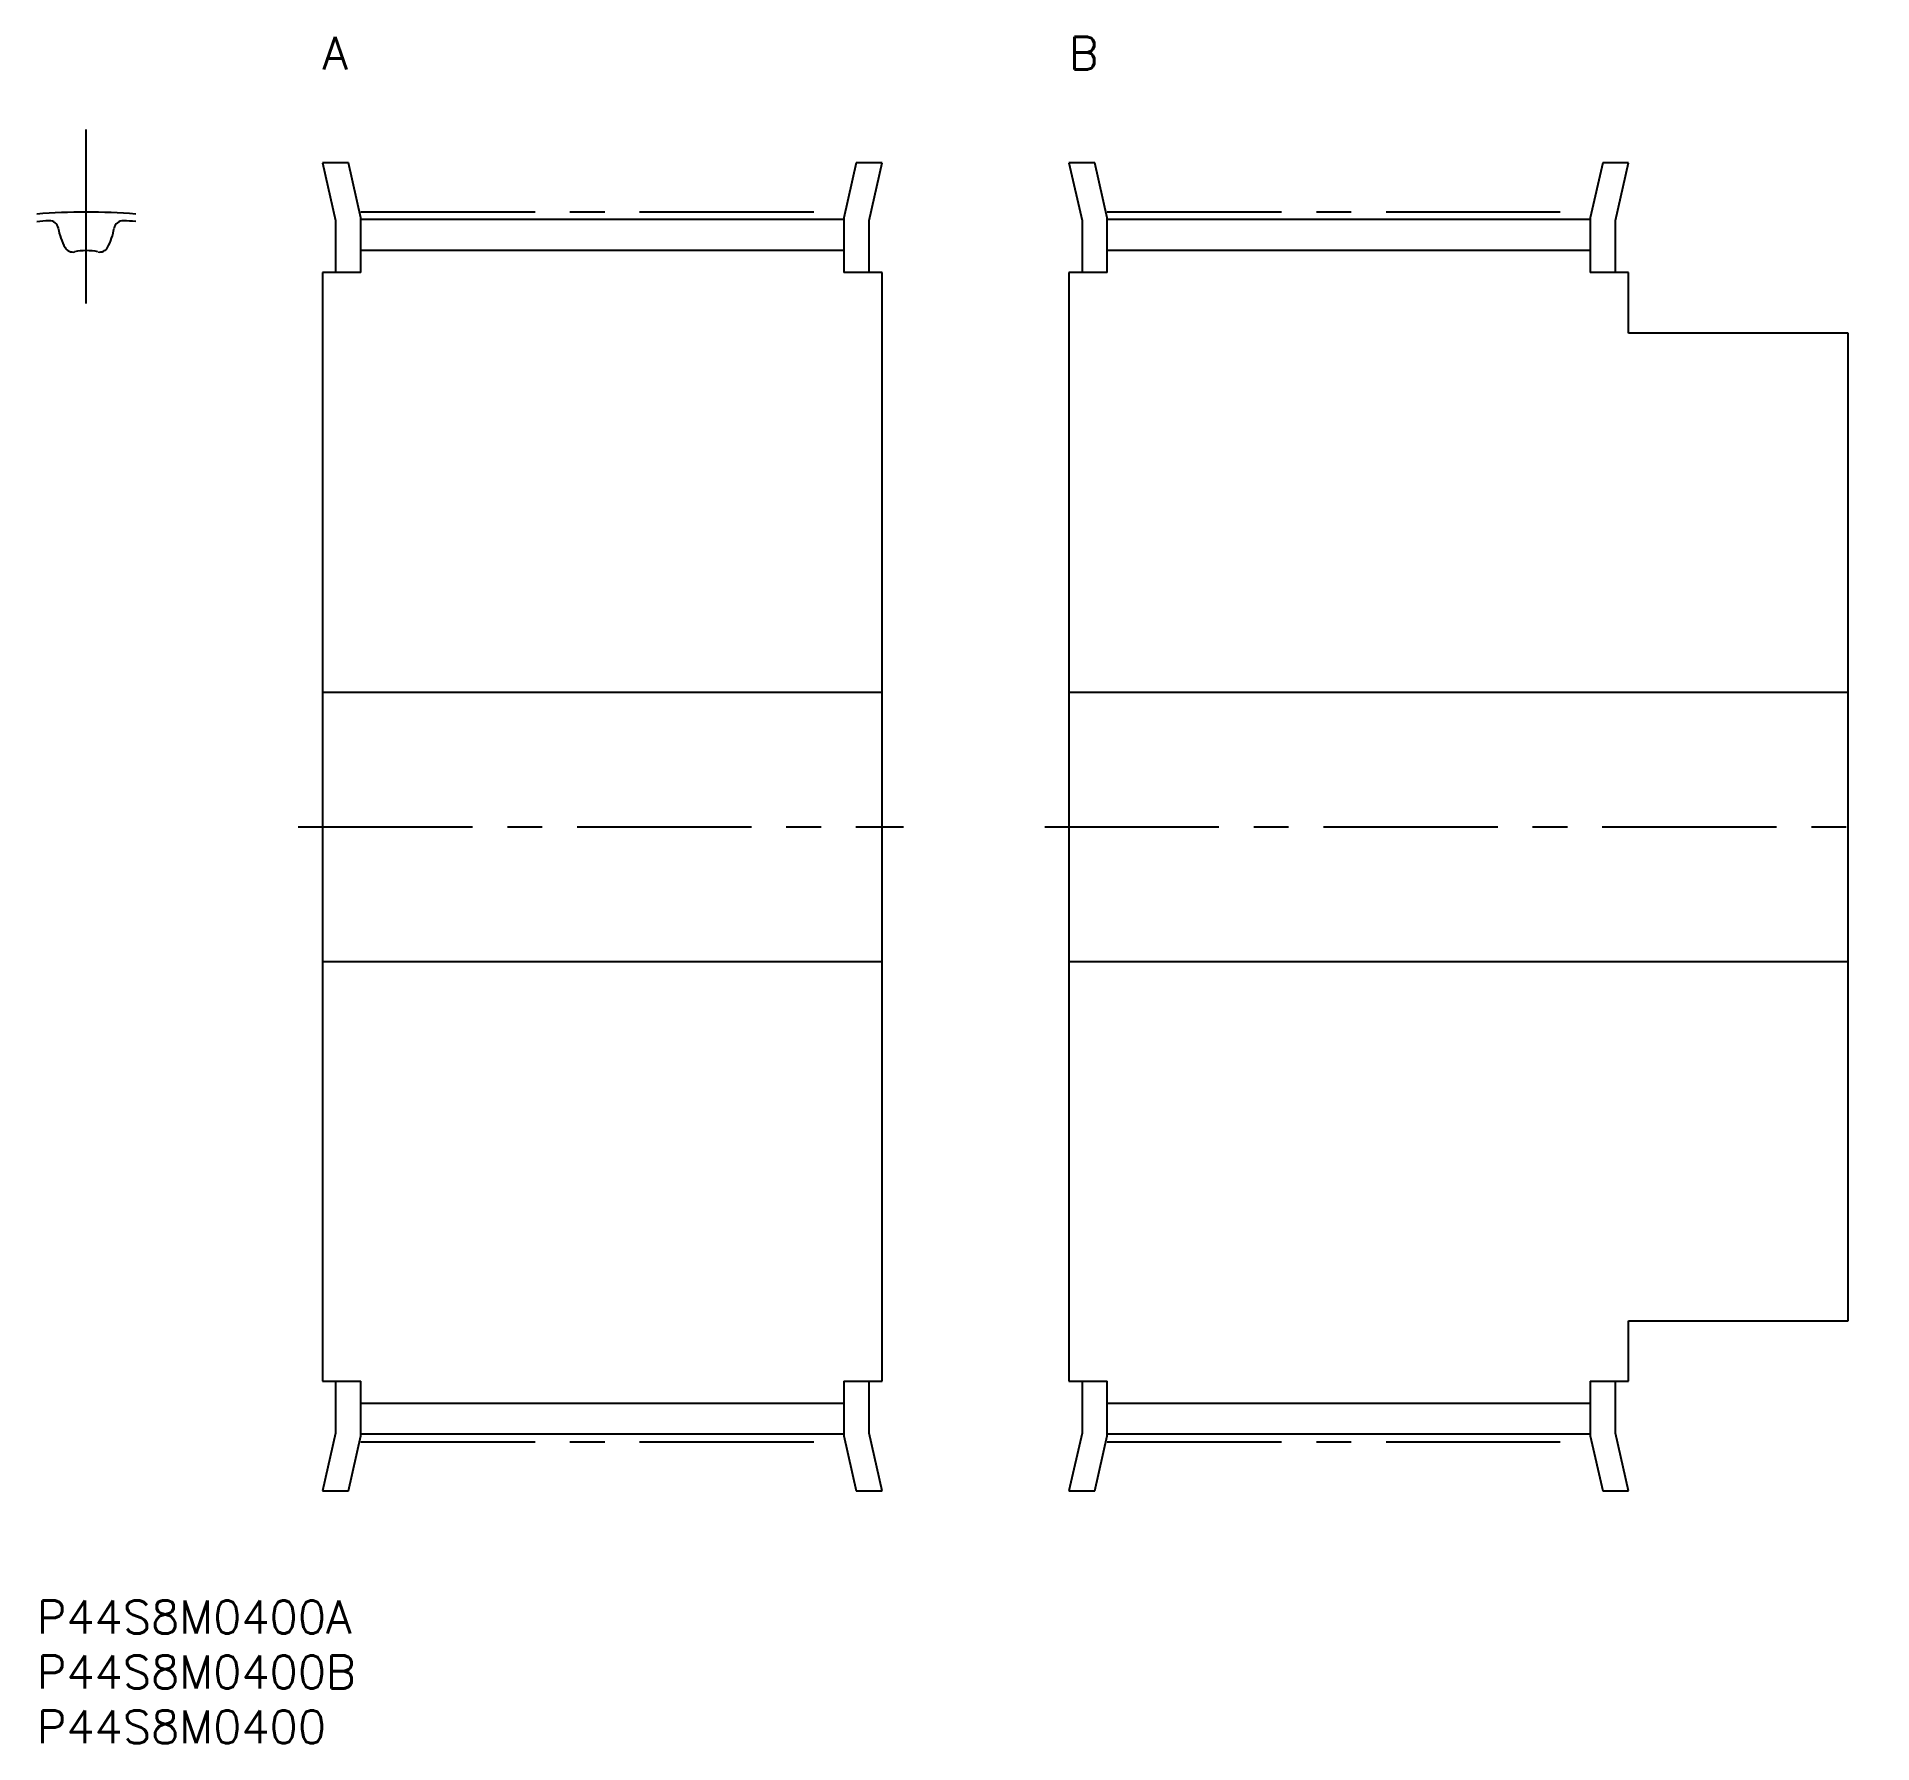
# Model space of a CAD drawing. Extents: x 0 to 167, y -13 to 142.
import ezdxf

# ---------------------------------------------------------------- set-up
doc = ezdxf.new("R2010")
doc.units = 0
doc.header["$LTSCALE"] = 0.5
doc.linetypes.add('CENTER', pattern=[50.8, 31.75, -6.35, 6.35, -6.35])
for name, color, linetype in [('MSM_CENTER', 1, 'CENTER'), ('MSM_CONTINUOUS', 7, 'CONTINUOUS'), ('MSM_PART_NUMBER', 7, 'CONTINUOUS')]:
    doc.layers.add(name, color=color, linetype=linetype)
doc.styles.get("Standard").update_dxf_attribs({"font": 'txt.shx', "height": 3, "bigfont": 'bigfont.shx'})

# ---------------------------------------------------------------- blocks, each defined once
blk = doc.blocks.new('*U31')
at = {"layer": 'MSM_PART_NUMBER'}
blk.add_text('P44S8M0400A', height=3, dxfattribs=at).set_placement((0, -3))
blk = doc.blocks.new('*U32')
at = {"layer": 'MSM_PART_NUMBER'}
blk.add_text('P44S8M0400B', height=3, dxfattribs=at).set_placement((0, -8))
blk = doc.blocks.new('*U33')
at = {"layer": 'MSM_PART_NUMBER'}
blk.add_text('P44S8M0400', height=3, dxfattribs=at).set_placement((0, -13))
blk = doc.blocks.new('*U34')
at = {"layer": 'MSM_PART_NUMBER'}
blk.add_text('A', height=3, dxfattribs=at).set_placement((26.03, 139.5))
blk = doc.blocks.new('*U35')
at = {"layer": 'MSM_PART_NUMBER'}
blk.add_text('B', height=3, dxfattribs=at).set_placement((94.03, 139.5))

msp = doc.modelspace()

# ---------------------------------------------------------------- linework, layer by layer
at = {"layer": 'MSM_CENTER'}
for p, q in [((4.51, 118.2), (4.51, 134.03)), ((29.53, 126.53), (73.53, 126.53)), ((97.53, 126.53), (141.53, 126.53)), ((23.83, 70.5), (78.98, 70.5)), ((91.83, 70.5), (167.23, 70.5)), ((29.53, 14.47), (73.53, 14.47)), ((97.53, 14.47), (141.53, 14.47))]:
    msp.add_line(p, q, dxfattribs=at)
msp.add_arc((4.51, 70.5), 56.02, 85.3786, 94.6214, dxfattribs=at)
at = {"layer": 'MSM_CONTINUOUS'}
for p, q in [((28.39, 131), (26.03, 131)), ((26.03, 131), (27.23, 125.74)), ((29.53, 126), (28.39, 131)), ((74.67, 131), (73.53, 126)), ((77.03, 131), (74.67, 131)), ((75.83, 125.74), (77.03, 131)), ((96.39, 131), (94.03, 131)), ((94.03, 131), (95.23, 125.74)), ((97.53, 126), (96.39, 131)), ((142.67, 131), (141.53, 126)), ((145.03, 131), (142.67, 131)), ((143.83, 125.74), (145.03, 131)), ((27.23, 125.74), (27.23, 121)), ((29.53, 121), (29.53, 126)), ((73.53, 125.83), (29.53, 125.83)), ((73.53, 126), (73.53, 121)), ((75.83, 121), (75.83, 125.74)), ((95.23, 125.74), (95.23, 121)), ((97.53, 121), (97.53, 126)), ((141.53, 125.83), (97.53, 125.83)), ((141.53, 126), (141.53, 121)), ((143.83, 121), (143.83, 125.74)), ((73.53, 123.01), (29.53, 123.01)), ((141.53, 123.01), (97.53, 123.01)), ((26.03, 121), (26.03, 20)), ((29.53, 121), (26.03, 121)), ((77.03, 121), (73.53, 121)), ((77.03, 20), (77.03, 121)), ((94.03, 121), (94.03, 20)), ((97.53, 121), (94.03, 121)), ((145.03, 121), (141.53, 121)), ((145.03, 115.5), (145.03, 121)), ((165.03, 115.5), (145.03, 115.5)), ((165.03, 25.5), (165.03, 115.5)), ((77.03, 82.75), (26.03, 82.75)), ((165.03, 82.75), (94.03, 82.75)), ((26.03, 58.25), (77.03, 58.25)), ((94.03, 58.25), (165.03, 58.25)), ((145.03, 20), (145.03, 25.5)), ((145.03, 25.5), (165.03, 25.5)), ((26.03, 20), (29.53, 20)), ((27.23, 20), (27.23, 15.26)), ((29.53, 15), (29.53, 20)), ((73.53, 20), (73.53, 15)), ((73.53, 20), (77.03, 20)), ((75.83, 15.26), (75.83, 20)), ((94.03, 20), (97.53, 20)), ((95.23, 20), (95.23, 15.26)), ((97.53, 15), (97.53, 20)), ((141.53, 20), (141.53, 15)), ((141.53, 20), (145.03, 20)), ((143.83, 15.26), (143.83, 20)), ((29.53, 17.99), (73.53, 17.99)), ((97.53, 17.99), (141.53, 17.99)), ((27.23, 15.26), (26.03, 10)), ((73.53, 15.16), (29.53, 15.16)), ((77.03, 10), (75.83, 15.26)), ((95.23, 15.26), (94.03, 10)), ((141.53, 15.16), (97.53, 15.16)), ((145.03, 10), (143.83, 15.26)), ((28.39, 10), (29.53, 15)), ((73.53, 15), (74.67, 10)), ((96.39, 10), (97.53, 15)), ((141.53, 15), (142.67, 10)), ((26.03, 10), (28.39, 10)), ((74.67, 10), (77.03, 10)), ((94.03, 10), (96.39, 10)), ((142.67, 10), (145.03, 10))]:
    msp.add_line(p, q, dxfattribs=at)
for centre, radius, start, end in [((4.51, 70.5), 55.33, 93.5027, 94.6791), ((1.18, 124.93), 0.8, 8.645, 93.5027), ((7.85, 124.93), 0.8, 86.4973, 171.355), ((4.51, 70.5), 55.34, 85.3209, 86.4973), ((7.11, 125.83), 5.2, 188.645, 209.3753), ((1.91, 125.83), 5.2, 330.6247, 351.355), ((3.28, 123.68), 0.8, 209.3753, 281.8712), ((4.51, 117.81), 5.2, 78.1288, 101.8712), ((5.75, 123.68), 0.8, 258.1288, 330.6247)]:
    msp.add_arc(centre, radius, start, end, dxfattribs=at)

# ---------------------------------------------------------------- block references
for name in ['*U34', '*U35', '*U31', '*U32', '*U33']:
    msp.add_blockref(name, (0, 0), dxfattribs=at)

doc.saveas('drawing.dxf')
